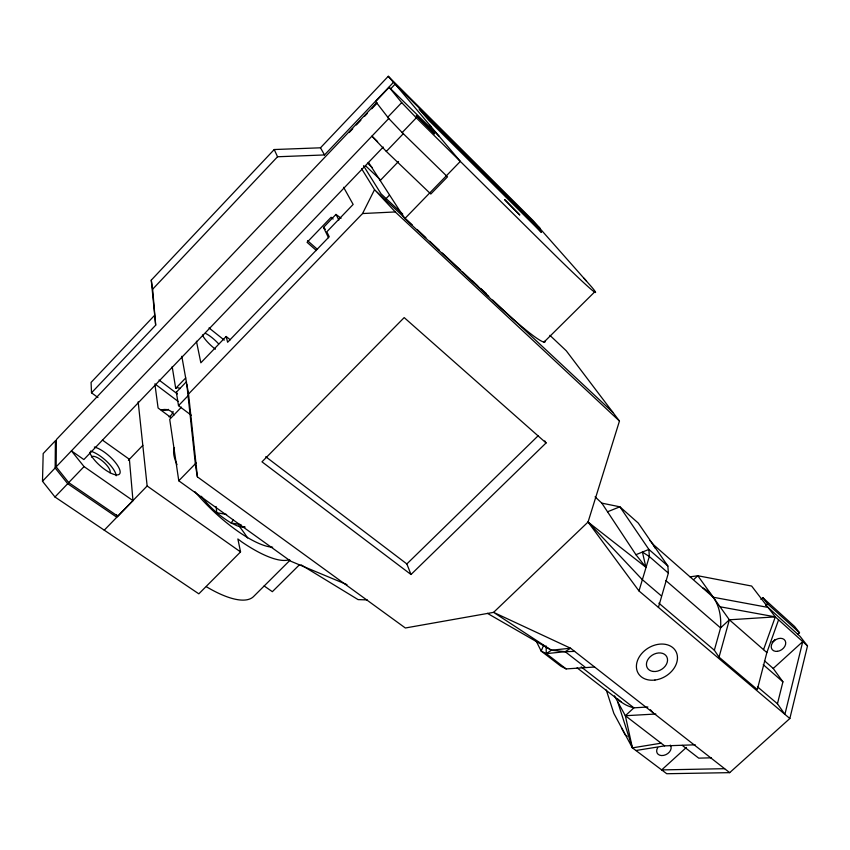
<?xml version="1.0" encoding="UTF-8"?>
<svg xmlns="http://www.w3.org/2000/svg" width="850" height="850" viewBox="0 0 850 850"><rect width="100%" height="100%" fill="white"/><g stroke="black" fill="none" stroke-linecap="round" stroke-linejoin="round"><path stroke-width="1.27" d="M116.631 514.611L116.811 517.236L67.703 483.714L55.154 467.978L55.399 440.714L43.18 453.571L42.5 481.249L54.974 496.995L198.826 593.831L240.55 551.916L237.873 538.974L241.719 541.886A90.036 26.998 43.4 0 0 289.627 559.544M102.382 440.056L129.391 459.308L132.972 500.618L117.831 516.205L68.701 482.598L56.153 466.852L56.376 439.588L376.763 102.659M606.284 689.998L613.849 713.384L632.4 747.872L666.74 773.723L729.683 772.65L789.841 718.516L807.5 645.894L800.052 636.321L768.039 607.41L713.214 597.231L652.673 543.989M690.083 576.842L697.829 575.747L751.634 586.043L775.306 616.877L802.751 641.622L784.901 714.34L777.452 703.758L782.924 681.827L773.234 668.461L764.447 660.769M658.431 607.389L668.366 573.102L667.866 566.015L638.222 523.037L619.884 506.812L601.811 503.136L595.074 496.825M778.589 619.82L766.859 652.577L757.308 689.531L719.036 657.146L714.34 650.218L658.867 603.16M789.841 718.516L638.987 590.952L649.315 556.516L648.901 549.429L619.884 506.812L607.537 511.774M719.036 657.146L729.364 619.799L697.829 575.747L694.121 579.201M714.34 650.218L720.577 627.906L729.364 619.799L775.306 616.877L763.544 649.666M186.862 384.614L195.659 466.682L197.402 476.861L405.354 627.991L493.595 612.361L588.051 522.038L619.459 421.047L566.291 350.816L549.897 335.336M543.596 645.341L541.174 651.079L561.011 666.304L566.153 668.918L594.586 667.006M197.402 476.861L188.541 393.996L362.557 213.541L374.531 189.678L361.569 168.64M233.389 520.051L231.072 522.941C219.608 516.046 209.387 506.972 201.312 496.304M97.952 397.513L91.513 392.817L155.678 325.157L151.268 280.139L274.221 149.536L320.493 147.804L388.291 76.277L533.322 220.851L540.196 228.607L393.422 82.376L388.291 76.277M155.678 325.157L152.639 289.223L277.546 156.761L324.519 154.944L393.422 82.376M154.286 315.669L91.078 382.415L91.513 392.817M439.057 136.17L389.151 87.338L375.647 101.554L388.769 118.501L56.153 466.852M349.148 132.547L352.761 128.743M356.362 124.95L360.878 120.201M364.491 116.397L367.189 113.549M371.705 108.8L377.124 103.105M390.649 88.857L395.165 84.108L460.328 161.404L404.834 218.599L482.991 291.529A119.043 8.957 45.1 0 0 545.275 340.691M401.689 102.606L387.642 117.332L403.283 133.726L386.325 151.428L430.801 194.023L447.493 176.832L402.167 132.579L416.298 117.821L401.689 102.606L389.151 87.338M42.5 481.249L55.154 467.978M383.254 147.05L83.853 459.563L71.421 450.872L84.054 466.597L132.972 500.618M54.974 496.995L67.703 483.714M68.701 482.598L84.054 466.597M328.504 237.713L323.51 227.417L335.973 214.423L341.105 218.227M172.178 366.647L175.706 388.376L185.746 377.921M230.297 339.809L226.164 336.494L200.855 362.812L196.435 341.233M191.239 415.225L178.511 405.652L176.343 392.222L186.437 381.724M404.834 218.599L380.205 180.54L398.522 161.479M178.511 405.652L188.116 395.686M128.393 460.317L142.811 445.358M181.443 407.15L169.713 419.316L178.776 480.792L290.7 561.191L346.981 584.63M385.709 198.985L389.311 195.266M104.252 530.166L147.146 485.987L138.167 401.816M178.776 480.792L196.18 462.931M289.892 560.373L253.555 596.551A89.494 30.175 43 0 1 206.401 586.744M299.168 565.048L272.351 591.685L264.127 585.947M543.989 342.125L594.617 291.975M544.765 440.906L546.072 442.946L411.007 574.504L406.853 563.943L538.305 435.614M175.706 388.376L176.343 387.781A16.32 4.378 42.6 0 1 180.242 388.556M661.119 743.187L632.4 747.872L625.356 715.721L633.898 707.838L647.881 706.987M760.92 599.409L762.811 597.678L794.644 626.524L799.51 632.761L797.566 634.525M765.669 605.582L767.561 603.84L799.51 632.761M686.439 747.394L661.683 769.909L724.604 768.687M773.234 668.461L802.751 641.622L807.5 645.894M536.053 640.773L541.174 651.079L546.274 653.629L551.406 650.218L570.573 648.221L729.683 772.65M546.136 645.989L546.274 653.629L565.186 651.695L570.573 648.221L493.595 612.361L551.406 650.218L565.186 651.695L574.621 651.387M601.811 503.136L635.928 554.689L648.901 549.429L667.866 566.015M244.619 526.681L242.303 527.085L237.288 525.884L231.072 522.941L241.028 524.684M635.896 750.508L664.615 745.875L695.247 744.802M614.444 695.81L625.356 715.721L655.849 714.011M362.557 213.541L395.271 211.947L619.459 421.047M711.461 757.807L698.7 758.147L682.263 745.386M244.779 527.117L242.303 527.085L244.885 527.191M367.243 599.909L358.084 599.611L301.049 564.825M226.631 514.462L216.792 512.72L216.091 506.483M720.035 606.773L775.306 616.877M487.443 613.36L551.406 650.218M147.146 485.987L240.55 551.916M170.808 417.467L158.089 408L155.04 385.146M154.87 383.871L178.075 401.381M159.046 380.035L176.938 393.571M627.247 736.323L625.175 734.761L621.467 727.855M411.007 574.504L261.981 461.837L404.186 317.592L546.072 442.946M265.742 456.726L406.853 563.943M546.274 653.629L566.153 668.918M625.356 715.721L664.615 745.875M577.097 667.856L620.978 701.813M581.166 666.899L633.898 707.838A77.446 49.969 -50.6 0 1 617.493 698.753M565.186 651.695L585.129 667.197M638.987 590.952L588.051 522.038L645.915 567.258L642.419 552.054L649.315 556.516L668.366 573.102M209.015 327.93L224.273 340.127M757.456 686.789L777.452 703.758M661.385 595.903L642.069 579.413L588.051 522.038M665.805 580.529L720.577 627.906A77.35 49.789 -51.1 0 0 702.971 587.934M763.236 664.668L782.924 681.827M729.364 619.799L766.859 652.577M307.572 240.699L317.528 249.454M316.455 250.569L307.062 242.314L331.128 217.26L333.094 219.024M402.762 214.126L381.023 193.8L363.502 165.708M412.293 224.963L374.531 189.678L395.271 211.947M417.138 229.489L425.85 237.628M429.717 241.241L439.408 250.293M442.308 253.002L460.711 270.194M462.644 272L474.268 282.859M478.136 286.471L488.793 296.427M492.66 300.039L612.733 412.207M365.436 165.676L380.598 179.945M367.54 163.126L372.353 167.673M377.581 141.61L371.918 136.159L386.325 151.428M416.298 117.821L554.646 254.777A119.956 3.262 45.5 0 0 591.685 287.024L538.698 227.12M323.51 227.417L325.337 229.319M583.939 278.205L586.543 281.138M650.388 709.739L652.991 712.683M431.481 127.192L429.558 124.907M635.928 554.689L645.915 567.258M762.811 597.678L767.561 603.84M380.205 180.54L368.517 162.477M320.493 147.804L324.519 154.944M343.602 187.287L353.143 204.436L326.814 231.816L329.216 236.736L227.619 342.274L226.164 336.494M335.973 214.423L338.884 220.023M274.221 149.536L277.546 156.761M617.599 701.569L632.4 747.872M181.804 356.277L188.541 393.996M151.268 280.139L152.639 289.223M91.407 457.024A12.208 4.133 41.4 0 1 102.903 461.391A12.208 4.133 41.4 0 1 110.001 472.791M94.361 447.026A19.922 6.662 41.4 0 1 117.683 465.651A19.922 6.662 41.4 0 1 111.052 473.237A19.922 6.662 41.4 0 1 89.643 452.423M90.419 451.138A19.911 6.736 41.4 0 1 106.813 461.497A19.911 6.736 41.4 0 1 116.195 475.777M486.243 293.473A67.66 5.376 45.2 0 1 480.749 288.575M477.828 285.887A67.66 5.376 45.2 0 1 472.196 280.638M215.422 349.18A14.344 3.294 42.9 0 1 202.47 334.953M205.721 333.498A14.344 3.294 42.9 0 1 218.663 343.91M670.299 745.099A7.703 5.631 -29.6 0 1 663.669 755.395A7.703 5.631 -29.6 0 1 657.73 747.607M774.956 639.466A7.777 5.78 -34.8 0 1 772.013 642.154M649.836 540.472A80.144 47.749 -50.9 0 1 655.031 548.006M177.352 393.933A16.32 4.378 42.6 0 1 176.343 392.222M168.406 409.371A9.541 8.447 -3.6 0 1 161.139 409.849M272.659 547.209A72.048 21.59 43.4 0 1 195.064 491.81M177.023 464.663A72.048 21.59 43.4 0 1 174.484 447.557M238.924 525.916A71.761 23.247 43.2 0 1 247.584 537.976M173.092 411.411A9.658 8.511 -3.9 0 1 169.044 416.904M161.542 409.955A9.764 8.585 -4.3 0 1 173.974 415.055M519.701 214.891L504.772 199.739L519.701 214.891M434.435 133.758L416.373 115.568L434.435 133.758M529.423 218.822L419.167 109.023L428.857 120.424L541.376 232.369L529.423 218.822M653.321 671.468A11.209 8.511 -31 0 0 667.399 658.516A11.209 8.511 -31 0 0 650.239 656.689A11.209 8.511 -31 0 0 653.321 671.468M777.495 651.334A7.863 5.801 -34.8 0 0 785.198 640.794A7.863 5.801 -34.8 0 0 772.746 642.43A7.863 5.801 -34.8 0 0 777.495 651.334M654.946 680.043A21.792 16.554 -31 0 0 675.633 650.93A21.792 16.554 -31 0 0 640.231 655.435A21.792 16.554 -31 0 0 654.946 680.043"/></g></svg>
